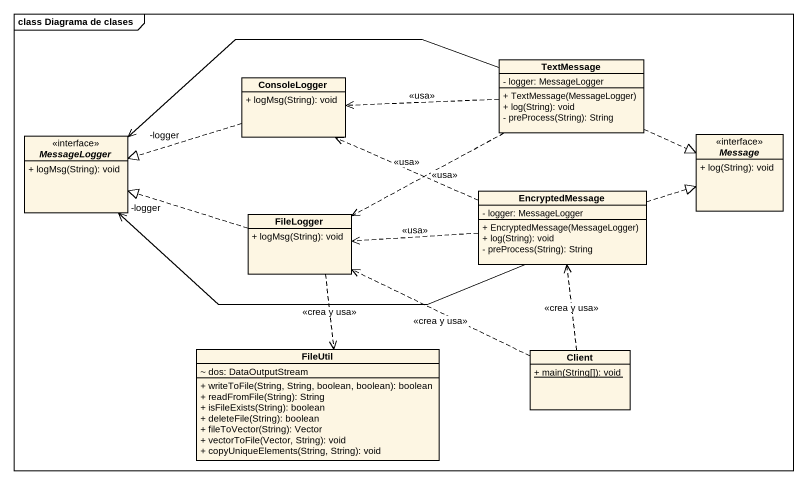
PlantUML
@startuml
mainframe class Diagrama de clases
hide circle
hide empty members
skinparam classAttributeIconSize 0
class TextMessage {
  - logger: MessageLogger
  + TextMessage(MessageLogger)
  + log(String): void
  - preProcess(String): String
}
class ConsoleLogger {
  + logMsg(String): void
}
interface MessageLogger <<interface>> {
  + logMsg(String): void
}
interface Message <<interface>> {
  + log(String): void
}
class FileLogger {
  + logMsg(String): void
}
class EncryptedMessage {
  - logger: MessageLogger
  + EncryptedMessage(MessageLogger)
  + log(String): void
  - preProcess(String): String
}
class FileUtil {
  ~ dos: DataOutputStream
  + writeToFile(String, String, boolean, boolean): boolean
  + readFromFile(String): String
  + isFileExists(String): boolean
  + deleteFile(String): boolean
  + fileToVector(String): Vector
  + vectorToFile(Vector, String): void
  + copyUniqueElements(String, String): void
}
class Client {
  {static} + main(String[]): void
}
TextMessage .left.> ConsoleLogger : <<usa>>
TextMessage -left-> "-logger" MessageLogger
TextMessage .right.|> Message
TextMessage .left.> FileLogger : <<usa>>
ConsoleLogger .left.|> MessageLogger
FileLogger .left.|> MessageLogger
FileLogger ..> FileUtil : <<crea y usa>>
EncryptedMessage .left.> ConsoleLogger : <<usa>>
EncryptedMessage -left-> "-logger" MessageLogger
EncryptedMessage .right.|> Message
EncryptedMessage .left.> FileLogger : <<usa>>
Client .left.> FileLogger : <<crea y usa>>
Client .up.> EncryptedMessage : <<crea y usa>>
@enduml
